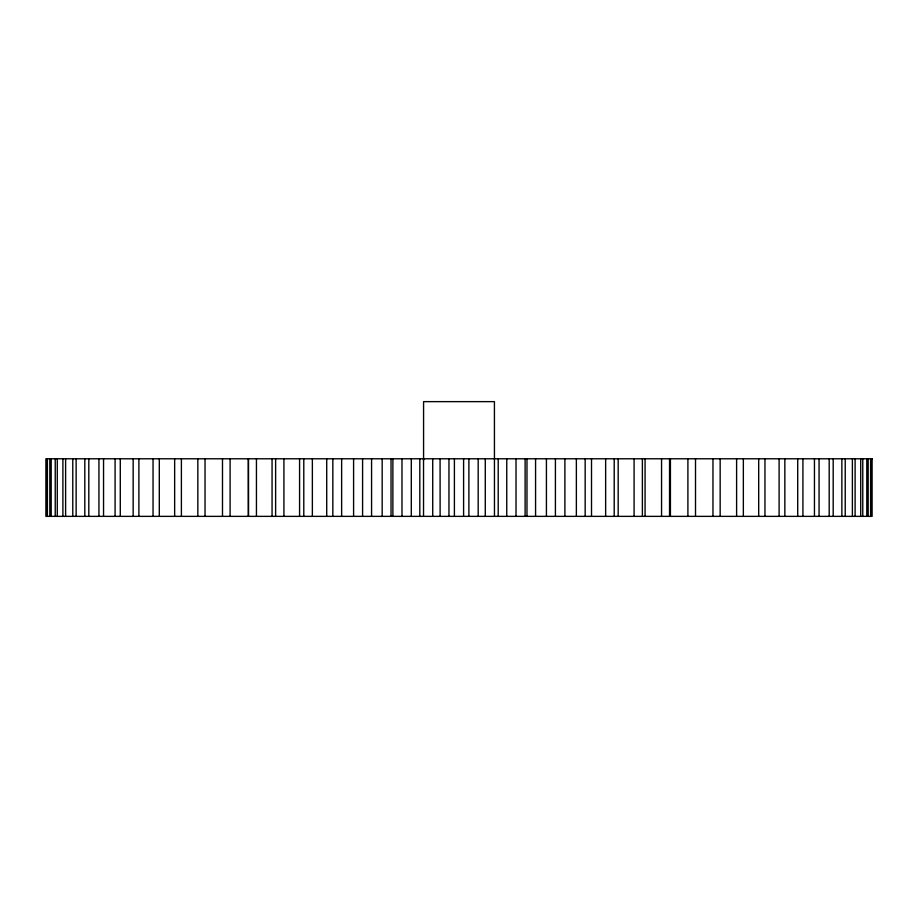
<?xml version="1.0" encoding="UTF-8"?>
<svg xmlns="http://www.w3.org/2000/svg" width="918" height="918" viewBox="0 0 918 918"><rect width="100%" height="100%" fill="white"/><g stroke="black" fill="none" stroke-linecap="round" stroke-linejoin="round"><path stroke-width="1.38" d="M871.285 458.782L871.285 516.364M870.597 458.782L870.597 516.364M868.176 458.782L868.176 516.364M866.799 458.782L866.799 516.364M862.771 458.782L862.771 516.364M860.717 458.782L860.717 516.364M855.106 458.782L855.106 516.364M852.386 458.782L852.386 516.364M845.226 458.782L845.226 516.364M841.863 458.782L841.863 516.364M833.188 458.782L833.188 516.364M829.195 458.782L829.195 516.364M819.063 458.782L819.063 516.364M814.45 458.782L814.45 516.364M802.917 458.782L802.917 516.364M797.719 458.782L797.719 516.364M784.844 458.782L784.844 516.364M779.107 458.782L779.107 516.364M764.958 458.782L764.958 516.364M758.693 458.782L758.693 516.364M743.35 458.782L743.35 516.364M736.603 458.782L736.603 516.364M720.16 458.782L720.16 516.364M712.965 458.782L712.965 516.364M695.511 458.782L695.511 516.364M687.903 458.782L687.903 516.364M670.415 458.782L670.415 516.364M669.543 458.782L669.543 516.364M661.557 458.782L661.557 516.364M645.067 458.782L645.067 516.364M642.382 458.782L642.382 516.364M634.086 458.782L634.086 516.364M618.17 458.782L618.17 516.364M614.211 458.782L614.211 516.364M605.639 458.782L605.639 516.364M591.513 458.782L591.513 516.364M585.168 458.782L585.168 516.364M576.366 458.782L576.366 516.364M564.891 458.782L564.891 516.364M555.413 458.782L555.413 516.364M546.428 458.782L546.428 516.364M535.573 458.782L535.573 516.364M526.978 458.782L526.978 516.364M525.119 458.782L525.119 516.364M516.019 458.782L516.019 516.364M506.759 458.782L506.759 516.364M498.21 458.782L498.21 516.364M494.469 516.364L494.423 401.636L423.577 401.636L423.577 460.102M485.278 458.782L485.278 516.364M478.186 458.782L478.186 516.364M468.891 458.782L468.891 516.364M463.601 458.782L463.601 516.364M454.399 458.782L454.399 516.364M448.959 458.782L448.959 516.364M440.078 458.782L440.124 516.364M432.722 458.782L432.722 516.364M423.531 458.782L423.531 516.364M419.813 458.782L419.813 516.364M411.298 458.782L411.298 516.364M401.981 458.782L401.981 516.364M392.881 458.782L392.881 516.364M391.034 458.782L391.034 516.364M382.175 458.782L382.175 516.364M371.572 458.782L371.572 516.364M362.587 458.782L362.587 516.364M353.591 458.782L353.591 516.364M341.634 458.782L341.634 516.364M332.832 458.782L332.832 516.364M326.716 458.782L326.716 516.364M312.361 458.782L312.361 516.364M303.789 458.782L303.789 516.364M299.578 458.782L299.578 516.364M283.914 458.782L283.914 516.364M275.618 458.782L275.618 516.364M272.061 458.782L272.061 516.364M256.443 458.782L256.443 516.364M248.457 458.782L248.514 516.364M248.353 458.782L248.353 516.364M230.097 458.782L230.097 516.364M222.489 458.782L222.489 516.364M205.035 458.782L205.035 516.364M197.84 458.782L197.84 516.364M181.397 458.782L181.397 516.364M174.649 458.782L174.649 516.364M159.307 458.782L159.307 516.364M153.042 458.782L153.042 516.364M138.893 458.782L138.893 516.364M133.156 458.782L133.156 516.364M120.281 458.782L120.281 516.364M115.083 458.782L115.083 516.364M103.55 458.782L103.55 516.364M98.937 458.782L98.937 516.364M88.805 458.782L88.805 516.364M84.812 458.782L84.812 516.364M76.137 458.782L76.137 516.364M72.774 458.782L72.774 516.364M65.614 458.782L65.614 516.364M62.894 458.782L62.894 516.364M57.283 458.782L57.283 516.364M55.229 458.782L55.229 516.364M51.201 458.782L51.201 516.364M49.824 458.782L49.824 516.364M47.403 458.782L47.403 516.364M46.715 458.782L46.715 516.364M872.1 458.782L45.9 458.782L45.9 516.364L872.1 516.364L872.1 458.782"/></g></svg>
